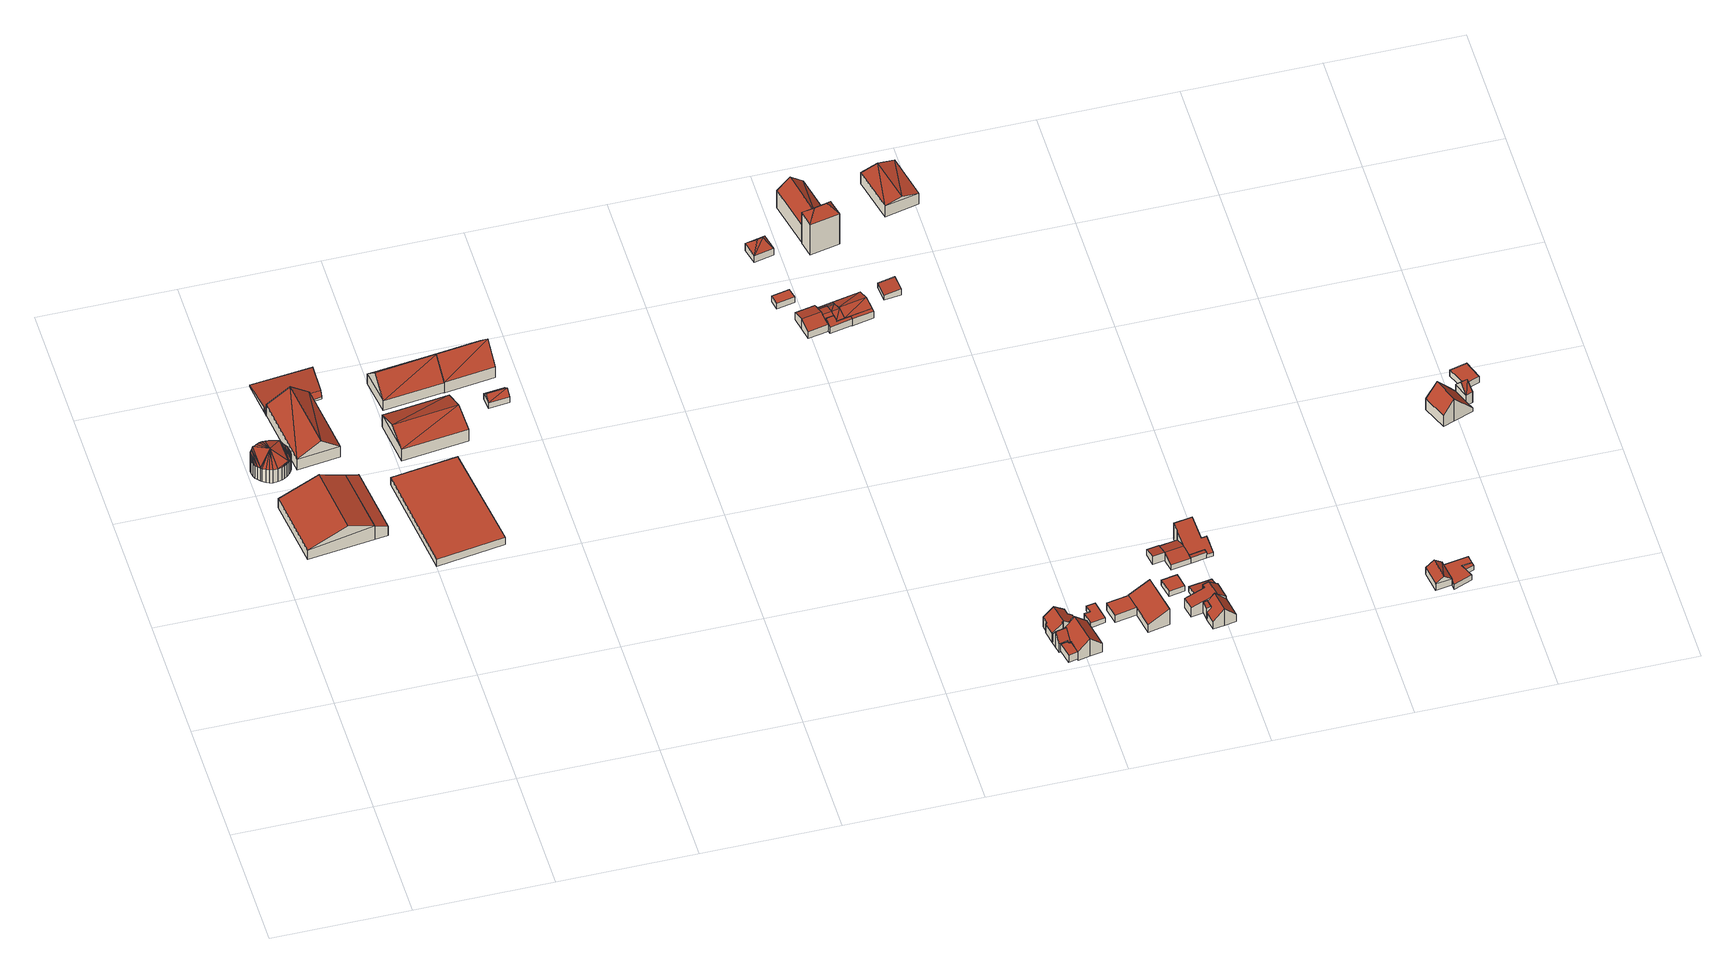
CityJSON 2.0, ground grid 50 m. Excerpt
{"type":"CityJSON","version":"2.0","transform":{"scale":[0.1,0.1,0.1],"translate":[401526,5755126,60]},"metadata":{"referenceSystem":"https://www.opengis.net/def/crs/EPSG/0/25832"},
"CityObjects":{
"building1":{"type":"Building","attributes":{"Gemeindeschluessel":"05515000","Geometrietyp2DReferenz":"3000","function":"51003_1201","roofType":"5000","measuredHeight":8.98},"geometry":[{"type":"Solid","lod":"2","boundaries":[[[[0,1,2,3]],[[4,5,1,0]],[[6,7,5,4]],[[8,9,7,6]],[[10,11,9,8]],[[12,13,11,10]],[[14,15,13,12]],[[16,17,15,14]],[[18,19,17,16]],[[20,21,19,18]],[[22,23,21,20]],[[24,25,23,22]],[[26,27,25,24]],[[28,29,27,26]],[[30,31,29,28]],[[32,33,31,30]],[[34,35,33,32]],[[36,37,35,34]],[[38,39,37,36]],[[40,41,39,38]],[[42,43,41,40]],[[44,45,43,42]],[[46,47,45,44]],[[48,49,47,46]],[[50,51,49,48]],[[52,53,51,50]],[[54,55,53,52]],[[56,57,55,54]],[[58,59,57,56]],[[60,61,59,58]],[[62,63,61,60]],[[64,65,63,62]],[[66,67,65,64]],[[68,69,67,66]],[[70,71,69,68]],[[3,2,71,70]],[[72,8,6]],[[72,6,4]],[[72,4,0]],[[72,0,3]],[[73,72,3]],[[73,3,70]],[[73,70,68]],[[73,68,66]],[[73,66,64]],[[64,74,73]],[[20,18,16]],[[22,20,16]],[[22,16,14]],[[24,22,14]],[[24,14,12]],[[26,24,12]],[[26,12,10]],[[75,26,10]],[[75,10,72]],[[72,73,75]],[[30,28,75]],[[32,30,75]],[[34,32,75]],[[34,75,73]],[[36,34,73]],[[38,36,73]],[[40,38,73]],[[42,40,73]],[[44,42,73]],[[73,76,44]],[[76,73,74]],[[76,74,62]],[[46,76,62]],[[46,62,60]],[[48,46,60]],[[48,60,58]],[[50,48,58]],[[50,58,56]],[[52,50,56]],[[56,54,52]],[[44,76,46]],[[26,75,28]],[[62,74,64]],[[8,72,10]],[[1,5,7,9,11,13,15,17,19,21,23,25,27,29,31,33,35,37,39,41,43,45,47,49,51,53,55,57,59,61,63,65,67,69,71,2]]]],"semantics":{"surfaces":[{"type":"WallSurface"},{"type":"RoofSurface"},{"type":"GroundSurface"}],"values":[[0,0,0,0,0,0,0,0,0,0,0,0,0,0,0,0,0,0,0,0,0,0,0,0,0,0,0,0,0,0,0,0,0,0,0,0,1,1,1,1,1,1,1,1,1,1,1,1,1,1,1,1,1,1,1,1,1,1,1,1,1,1,1,1,1,1,1,1,1,1,1,1,1,1,1,1,0,0,0,0,2]]}}]},
"building2":{"type":"Building","attributes":{"Gemeindeschluessel":"05515000","Geometrietyp2DReferenz":"3000","function":"31001_2700","roofType":"3100","measuredHeight":10.34},"geometry":[{"type":"Solid","lod":"2","boundaries":[[[[77,78,79,80]],[[81,82,78,77]],[[83,84,82,81]],[[80,79,84,83]],[[77,85,81]],[[83,86,80]],[[80,86,85,77]],[[81,85,86,83]],[[78,82,84,79]]]],"semantics":{"surfaces":[{"type":"WallSurface"},{"type":"RoofSurface"},{"type":"GroundSurface"}],"values":[[0,0,0,0,0,0,1,1,2]]}}]},
"building3":{"type":"Building","attributes":{"Gemeindeschluessel":"05515000","Geometrietyp2DReferenz":"3000","function":"51009_1610","roofType":"2100","measuredHeight":6.5},"geometry":[{"type":"Solid","lod":"2","boundaries":[[[[87,88,89,80]],[[90,91,88,87]],[[77,92,91,90]],[[80,89,92,77]],[[90,87,80,77]],[[88,91,92,89]]]],"semantics":{"surfaces":[{"type":"WallSurface"},{"type":"RoofSurface"},{"type":"GroundSurface"}],"values":[[0,0,0,0,1,2]]}}]},
"building4":{"type":"Building","attributes":{"Gemeindeschluessel":"05515000","Geometrietyp2DReferenz":"3000","function":"31001_2700","roofType":"3100","measuredHeight":10.29},"geometry":[{"type":"Solid","lod":"2","boundaries":[[[[93,94,95,96]],[[97,98,94,93]],[[99,100,98,97]],[[96,95,100,99]],[[93,101,97]],[[99,102,96]],[[101,93,96]],[[96,102,101]],[[97,101,102]],[[102,99,97]],[[94,98,100,95]]]],"semantics":{"surfaces":[{"type":"WallSurface"},{"type":"RoofSurface"},{"type":"GroundSurface"}],"values":[[0,0,0,0,0,0,1,1,1,1,2]]}}]},
"building5":{"type":"Building","attributes":{"Gemeindeschluessel":"05515000","Geometrietyp2DReferenz":"3000","function":"51003_1201","roofType":"3100","measuredHeight":2.62},"geometry":[{"type":"Solid","lod":"2","boundaries":[[[[103,104,105,106]],[[107,108,104,103]],[[109,110,108,107]],[[111,112,110,109]],[[113,114,112,111]],[[115,116,114,113]],[[106,105,116,115]],[[109,107,103,111]],[[106,115,113,111,103]],[[104,108,110,112,114,116,105]]]],"semantics":{"surfaces":[{"type":"WallSurface"},{"type":"RoofSurface"},{"type":"GroundSurface"}],"values":[[0,0,0,0,0,0,0,1,1,2]]}}]},
"building6":{"type":"Building","attributes":{"Gemeindeschluessel":"05515000","Geometrietyp2DReferenz":"3000","function":"51003_1201","roofType":"1000","measuredHeight":3.37},"geometry":[{"type":"Solid","lod":"2","boundaries":[[[[117,118,119,120]],[[121,122,118,117]],[[123,124,122,121]],[[120,119,124,123]],[[121,117,120,123]],[[118,122,124,119]]]],"semantics":{"surfaces":[{"type":"WallSurface"},{"type":"RoofSurface"},{"type":"GroundSurface"}],"values":[[0,0,0,0,1,2]]}}]},
"building7":{"type":"Building","attributes":{"Gemeindeschluessel":"05515000","Geometrietyp2DReferenz":"3000","function":"31001_2700","roofType":"3100","measuredHeight":9.2},"geometry":[{"type":"Solid","lod":"2","boundaries":[[[[125,126,127,128]],[[129,130,126,125]],[[131,132,130,129]],[[128,127,132,131]],[[125,133,129]],[[131,134,128]],[[134,133,125]],[[125,128,134]],[[131,129,133]],[[133,134,131]],[[126,130,132,127]]]],"semantics":{"surfaces":[{"type":"WallSurface"},{"type":"RoofSurface"},{"type":"GroundSurface"}],"values":[[0,0,0,0,0,0,1,1,1,1,2]]}}]},
"building8":{"type":"Building","attributes":{"Gemeindeschluessel":"05515000","Geometrietyp2DReferenz":"3000","function":"31001_2700","roofType":"3100","measuredHeight":11.94},"geometry":[{"type":"Solid","lod":"2","boundaries":[[[[135,136,137,138]],[[139,140,136,135]],[[141,142,140,139]],[[138,137,142,141]],[[135,143,139]],[[141,144,138]],[[144,143,135]],[[135,138,144]],[[143,144,141]],[[141,139,143]],[[136,140,142,137]]]],"semantics":{"surfaces":[{"type":"WallSurface"},{"type":"RoofSurface"},{"type":"GroundSurface"}],"values":[[0,0,0,0,0,0,1,1,1,1,2]]}}]},
"building9":{"type":"Building","attributes":{"Gemeindeschluessel":"05515000","Geometrietyp2DReferenz":"3000","function":"31001_1000","roofType":"3100","measuredHeight":12.14},"address":[{"country":"Germany","locality":"Münster","thoroughfareNumber":"17","thoroughfareName":"Altenroxeler Straße"}],"geometry":[{"type":"Solid","lod":"2","boundaries":[[[[145,146,147,148]],[[149,150,146,145]],[[151,152,150,149]],[[148,147,152,151]],[[145,153,149]],[[151,154,148]],[[154,153,145]],[[145,148,154]],[[153,154,151]],[[151,149,153]],[[146,150,152,147]]]],"semantics":{"surfaces":[{"type":"WallSurface"},{"type":"RoofSurface"},{"type":"GroundSurface"}],"values":[[0,0,0,0,0,0,1,1,1,1,2]]}}]},
"building10":{"type":"Building","attributes":{"Gemeindeschluessel":"05515000","Geometrietyp2DReferenz":"3000","function":"31001_2000","roofType":"3100","measuredHeight":4.75},"geometry":[{"type":"Solid","lod":"2","boundaries":[[[[155,156,157,158]],[[159,160,156,155]],[[161,162,160,159]],[[158,157,162,161]],[[155,163,159]],[[161,164,158]],[[164,163,155]],[[155,158,164]],[[161,159,163]],[[163,164,161]],[[156,160,162,157]]]],"semantics":{"surfaces":[{"type":"WallSurface"},{"type":"RoofSurface"},{"type":"GroundSurface"}],"values":[[0,0,0,0,0,0,1,1,1,1,2]]}}]},
"building11":{"type":"Building","attributes":{"Gemeindeschluessel":"05515000","Geometrietyp2DReferenz":"3000","function":"51009_1610","roofType":"1000","measuredHeight":3.35},"geometry":[{"type":"Solid","lod":"2","boundaries":[[[[165,166,167,168]],[[169,170,166,165]],[[171,172,170,169]],[[173,174,172,171]],[[175,176,174,173]],[[177,178,176,175]],[[179,180,178,177]],[[181,182,180,179]],[[183,184,182,181]],[[185,186,184,183]],[[187,188,186,185]],[[189,190,188,187]],[[191,192,190,189]],[[193,194,192,191]],[[195,196,194,193]],[[168,167,196,195]],[[193,191,189,187,185,183,181,179,177,175,173,171,169,165,168,195]],[[166,170,172,174,176,178,180,182,184,186,188,190,192,194,196,167]]]],"semantics":{"surfaces":[{"type":"WallSurface"},{"type":"RoofSurface"},{"type":"GroundSurface"}],"values":[[0,0,0,0,0,0,0,0,0,0,0,0,0,0,0,0,1,2]]}}]},
"building12":{"type":"Building","attributes":{"Gemeindeschluessel":"05515000","Geometrietyp2DReferenz":"3000","function":"31001_1000","roofType":"3100","measuredHeight":7.87},"address":[{"country":"Germany","locality":"Münster","thoroughfareNumber":"33a","thoroughfareName":"Vorholtweg"}],"geometry":[{"type":"Solid","lod":"2","boundaries":[[[[197,198,199,200]],[[201,202,198,197]],[[203,204,202,201]],[[205,206,204,203]],[[207,208,206,205]],[[209,210,208,207]],[[211,212,210,209]],[[213,214,212,211]],[[215,216,214,213]],[[217,218,216,215]],[[219,220,218,217]],[[221,222,220,219]],[[223,224,222,221]],[[200,199,224,223]],[[217,215,213,211,209,207,205,219]],[[203,201,197,200,223,221,219,205]],[[198,202,204,206,208,210,212,214,216,218,220,222,224,199]]]],"semantics":{"surfaces":[{"type":"WallSurface"},{"type":"RoofSurface"},{"type":"GroundSurface"}],"values":[[0,0,0,0,0,0,0,0,0,0,0,0,0,0,1,1,2]]}}]},
"building13":{"type":"Building","attributes":{"Gemeindeschluessel":"05515000","Geometrietyp2DReferenz":"3000","function":"31001_1000"},"address":[{"country":"Germany","locality":"Münster","thoroughfareNumber":"33","thoroughfareName":"Vorholtweg"}],"children":["building13-1","building13-2"]},
"building13-1":{"type":"BuildingPart","attributes":{"roofType":"3100","measuredHeight":8.29},"parents":["building13"],"geometry":[{"type":"Solid","lod":"2","boundaries":[[[[225,226,227,228,229]],[[230,231,232,233]],[[234,235,231,230]],[[236,237,235,234]],[[238,239,237,236]],[[240,241,239,238]],[[242,243,241,240]],[[244,245,243,242]],[[246,247,245,244]],[[229,228,247,246]],[[240,238,236,242]],[[234,230,233,248,249,225,229,246,244,242,236]],[[227,250,232,231,235,237,239,241,243,245,247,228]],[[226,225,249]],[[232,250,248,233]],[[250,227,226,249,248]]]],"semantics":{"surfaces":[{"type":"WallSurface"},{"type":"RoofSurface"},{"type":"GroundSurface"},{"type":"ClosureSurface"}],"values":[[0,0,0,0,0,0,0,0,0,0,1,1,2,0,3,3]]}}]},
"building13-2":{"type":"BuildingPart","attributes":{"roofType":"3100","measuredHeight":7.68},"parents":["building13"],"geometry":[{"type":"Solid","lod":"2","boundaries":[[[[251,252,253,254]],[[255,256,252,251]],[[257,258,256,255]],[[259,260,258,257]],[[261,262,260,259]],[[263,264,262,261]],[[265,266,264,263]],[[173,267,266,265]],[[268,269,267,173]],[[270,271,269,268]],[[272,273,271,270]],[[274,275,273,272]],[[276,277,275,274]],[[278,279,277,276]],[[233,232,279,278]],[[254,253,227,226]],[[233,278,276,280]],[[274,272,270,268,173,265,263,261,259,257,255,251,254,226,249,280,276]],[[252,256,258,260,262,264,266,267,269,271,273,275,277,279,232,250,227,253]],[[233,280,248]],[[232,233,248,250]],[[248,280,249]],[[227,250,248,249,226]]]],"semantics":{"surfaces":[{"type":"WallSurface"},{"type":"RoofSurface"},{"type":"GroundSurface"},{"type":"ClosureSurface"}],"values":[[0,0,0,0,0,0,0,0,0,0,0,0,0,0,0,0,1,1,2,0,3,0,3]]}}]},
"building14":{"type":"Building","attributes":{"Gemeindeschluessel":"05515000","Geometrietyp2DReferenz":"3000","function":"31001_2460","roofType":"1000","measuredHeight":2.56},"geometry":[{"type":"Solid","lod":"2","boundaries":[[[[281,282,283,284]],[[285,286,282,281]],[[287,288,286,285]],[[284,283,288,287]],[[285,281,284,287]],[[282,286,288,283]]]],"semantics":{"surfaces":[{"type":"WallSurface"},{"type":"RoofSurface"},{"type":"GroundSurface"}],"values":[[0,0,0,0,1,2]]}}]},
"building15":{"type":"Building","attributes":{"Gemeindeschluessel":"05515000","Geometrietyp2DReferenz":"3000","function":"31001_2460","roofType":"3200","measuredHeight":6.57},"geometry":[{"type":"Solid","lod":"2","boundaries":[[[[289,290,291,292]],[[293,294,290,289]],[[295,296,294,293]],[[292,291,296,295]],[[289,297,293]],[[295,298,292]],[[298,297,289]],[[289,292,298]],[[297,298,295]],[[295,293,297]],[[290,294,296,291]]]],"semantics":{"surfaces":[{"type":"WallSurface"},{"type":"RoofSurface"},{"type":"GroundSurface"}],"values":[[0,0,0,0,1,1,1,1,1,1,2]]}}]},
"building16":{"type":"Building","attributes":{"Gemeindeschluessel":"05515000","Geometrietyp2DReferenz":"3000","function":"51009_1610","roofType":"2100","measuredHeight":3.62},"geometry":[{"type":"Solid","lod":"2","boundaries":[[[[299,300,301,302]],[[303,304,300,299]],[[305,306,304,303]],[[302,301,306,305]],[[303,299,302,305]],[[300,304,306,301]]]],"semantics":{"surfaces":[{"type":"WallSurface"},{"type":"RoofSurface"},{"type":"GroundSurface"}],"values":[[0,0,0,0,1,2]]}}]},
"building17":{"type":"Building","attributes":{"Gemeindeschluessel":"05515000","Geometrietyp2DReferenz":"3000","function":"51009_1610","roofType":"2100","measuredHeight":4.12},"geometry":[{"type":"Solid","lod":"2","boundaries":[[[[307,308,309,310]],[[311,312,308,307]],[[313,314,312,311]],[[315,316,314,313]],[[317,318,316,315]],[[319,320,318,317]],[[310,309,320,319]],[[317,315,313,311,307,310,319]],[[308,312,314,316,318,320,309]]]],"semantics":{"surfaces":[{"type":"WallSurface"},{"type":"RoofSurface"},{"type":"GroundSurface"}],"values":[[0,0,0,0,0,0,0,1,2]]}}]},
"building18":{"type":"Building","attributes":{"Gemeindeschluessel":"05515000","Geometrietyp2DReferenz":"3000","function":"31001_1000"},"address":[{"country":"Germany","locality":"Münster","thoroughfareNumber":"211","thoroughfareName":"Dingbängerweg"}],"children":["building18-1","building18-2","building18-3","building18-4","building18-5"]},
"building18-1":{"type":"BuildingPart","attributes":{"roofType":"3100","measuredHeight":4.77},"parents":["building18"],"geometry":[{"type":"Solid","lod":"2","boundaries":[[[[321,322,323,324,325]],[[326,327,322,321]],[[328,329,330,331,332]],[[333,326,321,325,334,335]],[[328,332,336,337,335,334]],[[338,323,322,327,339,340,331,330]],[[329,328,334]],[[330,329,341,338]],[[329,334,341]],[[341,324,323,338]],[[324,341,334,325]],[[333,335,342]],[[327,326,333,342,339]],[[342,335,337]],[[331,340,336,332]],[[340,339,342,337,336]]]],"semantics":{"surfaces":[{"type":"WallSurface"},{"type":"RoofSurface"},{"type":"GroundSurface"},{"type":"ClosureSurface"}],"values":[[0,0,0,1,1,2,0,3,3,3,3,0,3,0,3,3]]}}]},
"building18-2":{"type":"BuildingPart","attributes":{"roofType":"2100","measuredHeight":3.67},"parents":["building18"],"geometry":[{"type":"Solid","lod":"2","boundaries":[[[[343,344,345,346,347]],[[319,348,344,343]],[[349,350,351,348,319]],[[319,343,347,349]],[[344,348,351,345]],[[350,349,347,346]],[[345,351,350,346]]]],"semantics":{"surfaces":[{"type":"WallSurface"},{"type":"RoofSurface"},{"type":"GroundSurface"},{"type":"ClosureSurface"}],"values":[[0,0,0,1,2,0,3]]}}]},
"building18-3":{"type":"BuildingPart","attributes":{"roofType":"3100","measuredHeight":4.79},"parents":["building18"],"geometry":[{"type":"Solid","lod":"2","boundaries":[[[[352,331,353,354]],[[332,331,352]],[[355,356,327,326,357]],[[358,359,356,355]],[[360,361,359,358]],[[362,363,361,360]],[[354,353,363,362]],[[355,357,333,342,337,364,358]],[[352,354,362,360,358,364]],[[331,340,339,327,356,359,361,363,353]],[[332,352,364,336]],[[331,332,336,340]],[[326,333,357]],[[336,364,337]],[[327,339,342,333,326]],[[339,340,336,337,342]]]],"semantics":{"surfaces":[{"type":"WallSurface"},{"type":"RoofSurface"},{"type":"GroundSurface"},{"type":"ClosureSurface"}],"values":[[0,0,0,0,0,0,0,1,1,2,0,3,0,0,3,3]]}}]},
"building18-4":{"type":"BuildingPart","attributes":{"roofType":"3100","measuredHeight":4.82},"parents":["building18"],"geometry":[{"type":"Solid","lod":"2","boundaries":[[[[324,323,365,366]],[[367,368,369,330,329]],[[366,365,370,371,372]],[[366,372,373]],[[374,366,373,375]],[[373,376,367,375]],[[329,334,375,367]],[[374,325,324,366]],[[323,338,330,369,370,365]],[[338,341,329,330]],[[323,324,341,338]],[[377,372,371]],[[370,369,368,371]],[[368,367,377,371]],[[374,375,334,325]],[[334,329,341]],[[325,334,341,324]],[[372,377,376,373]],[[377,367,376]]]],"semantics":{"surfaces":[{"type":"WallSurface"},{"type":"RoofSurface"},{"type":"GroundSurface"},{"type":"ClosureSurface"}],"values":[[0,0,0,1,1,1,1,0,2,3,3,0,3,3,0,3,3,0,3]]}}]},
"building18-5":{"type":"BuildingPart","attributes":{"roofType":"3100","measuredHeight":4.79},"parents":["building18"],"geometry":[{"type":"Solid","lod":"2","boundaries":[[[[346,345,378,379]],[[371,370,351,350]],[[380,381,369,368]],[[379,378,381,380]],[[382,379,383]],[[380,384,383,379]],[[371,350,346,382]],[[376,377,371,382,383]],[[367,384,380,368]],[[382,346,379]],[[345,351,370,369,381,378]],[[345,346,350,351]],[[370,371,368,369]],[[384,367,376,383]],[[367,368,371,377]],[[367,377,376]]]],"semantics":{"surfaces":[{"type":"WallSurface"},{"type":"RoofSurface"},{"type":"GroundSurface"},{"type":"ClosureSurface"}],"values":[[0,0,0,0,1,1,1,1,0,0,2,3,3,0,3,3]]}}]},
"building19":{"type":"Building","attributes":{"Gemeindeschluessel":"05515000","Geometrietyp2DReferenz":"3000","function":"31001_2460","roofType":"1000","measuredHeight":2.35},"geometry":[{"type":"Solid","lod":"2","boundaries":[[[[385,386,387,388]],[[389,390,386,385]],[[391,392,390,389]],[[393,394,392,391]],[[395,396,394,393]],[[388,387,396,395]],[[393,391,389,385,388,395]],[[386,390,392,394,396,387]]]],"semantics":{"surfaces":[{"type":"WallSurface"},{"type":"RoofSurface"},{"type":"GroundSurface"}],"values":[[0,0,0,0,0,0,1,2]]}}]},
"building20":{"type":"Building","attributes":{"Gemeindeschluessel":"05515000","Geometrietyp2DReferenz":"3000","function":"31001_1000"},"address":[{"country":"Germany","locality":"Münster","thoroughfareNumber":"35","thoroughfareName":"Vorholtweg"}],"children":["building20-1","building20-2"]},
"building20-1":{"type":"BuildingPart","attributes":{"roofType":"1000","measuredHeight":3.52},"parents":["building20"],"geometry":[{"type":"Solid","lod":"2","boundaries":[[[[397,398,399,400]],[[401,402,398,397]],[[403,404,402,401]],[[401,397,400,403]],[[398,402,404,399]],[[404,403,400,399]]]],"semantics":{"surfaces":[{"type":"WallSurface"},{"type":"RoofSurface"},{"type":"GroundSurface"},{"type":"ClosureSurface"}],"values":[[0,0,0,1,2,3]]}}]},
"building20-2":{"type":"BuildingPart","attributes":{"roofType":"2100","measuredHeight":7.64},"parents":["building20"],"geometry":[{"type":"Solid","lod":"2","boundaries":[[[[405,406,407,408]],[[409,400,399,406,405]],[[410,411,404,403,412]],[[408,407,411,410]],[[412,409,405,408,410]],[[406,399,404,411,407]],[[400,409,412,403]],[[404,399,400,403]]]],"semantics":{"surfaces":[{"type":"WallSurface"},{"type":"RoofSurface"},{"type":"GroundSurface"},{"type":"ClosureSurface"}],"values":[[0,0,0,0,1,2,0,3]]}}]},
"building21":{"type":"Building","attributes":{"Gemeindeschluessel":"05515000","Geometrietyp2DReferenz":"3000","function":"31001_2000","roofType":"5000","measuredHeight":18.06},"geometry":[{"type":"Solid","lod":"2","boundaries":[[[[413,414,415,416]],[[417,418,414,413]],[[419,420,421,418,417]],[[422,423,421,420,419]],[[416,415,423,422]],[[424,425,422,420]],[[413,426,427,428]],[[428,427,424,420,419,417]],[[426,416,425,424,427]],[[419,420,422]],[[422,425,416]],[[416,426,413]],[[413,428,417]],[[414,418,421,423,415]]]],"semantics":{"surfaces":[{"type":"WallSurface"},{"type":"RoofSurface"},{"type":"GroundSurface"}],"values":[[0,0,0,0,0,1,1,1,1,0,0,0,0,2]]}}]},
"building22":{"type":"Building","attributes":{"Gemeindeschluessel":"05515000","Geometrietyp2DReferenz":"3000","function":"31001_2000","roofType":"5000","measuredHeight":12.25},"geometry":[{"type":"Solid","lod":"2","boundaries":[[[[429,430,431,432]],[[433,434,430,429]],[[435,436,434,433]],[[432,431,436,435]],[[437,438,429,432]],[[437,435,433]],[[433,438,437]],[[429,438,433]],[[435,437,432]],[[430,434,436,431]]]],"semantics":{"surfaces":[{"type":"WallSurface"},{"type":"RoofSurface"},{"type":"GroundSurface"}],"values":[[0,0,0,0,1,1,1,0,0,2]]}}]},
"building23":{"type":"Building","attributes":{"Gemeindeschluessel":"05515000","Geometrietyp2DReferenz":"3000","function":"31001_2000","roofType":"2100","measuredHeight":2.94},"geometry":[{"type":"Solid","lod":"2","boundaries":[[[[439,440,441,442]],[[443,444,440,439]],[[445,446,444,443]],[[442,441,446,445]],[[443,439,442,445]],[[440,444,446,441]]]],"semantics":{"surfaces":[{"type":"WallSurface"},{"type":"RoofSurface"},{"type":"GroundSurface"}],"values":[[0,0,0,0,1,2]]}}]},
"building24":{"type":"Building","attributes":{"Gemeindeschluessel":"05515000","Geometrietyp2DReferenz":"3000","function":"31001_1310","roofType":"2100","measuredHeight":3.07},"geometry":[{"type":"Solid","lod":"2","boundaries":[[[[447,448,449,450]],[[451,452,448,447]],[[453,454,452,451]],[[450,449,454,453]],[[451,447,450,453]],[[448,452,454,449]]]],"semantics":{"surfaces":[{"type":"WallSurface"},{"type":"RoofSurface"},{"type":"GroundSurface"}],"values":[[0,0,0,0,1,2]]}}]},
"building25":{"type":"Building","attributes":{"Gemeindeschluessel":"05515000","Geometrietyp2DReferenz":"3000","function":"31001_2460","roofType":"1000","measuredHeight":2.49},"geometry":[{"type":"Solid","lod":"2","boundaries":[[[[455,456,457,458]],[[459,460,456,455]],[[461,462,460,459]],[[458,457,462,461]],[[459,455,458,461]],[[456,460,462,457]]]],"semantics":{"surfaces":[{"type":"WallSurface"},{"type":"RoofSurface"},{"type":"GroundSurface"}],"values":[[0,0,0,0,1,2]]}}]},
"building26":{"type":"Building","attributes":{"Gemeindeschluessel":"05515000","Geometrietyp2DReferenz":"3000","function":"51009_1610","roofType":"2100","measuredHeight":3.77},"geometry":[{"type":"Solid","lod":"2","boundaries":[[[[463,464,465,466]],[[467,468,464,463]],[[469,470,468,467]],[[466,465,470,469]],[[467,463,466,469]],[[464,468,470,465]]]],"semantics":{"surfaces":[{"type":"WallSurface"},{"type":"RoofSurface"},{"type":"GroundSurface"}],"values":[[0,0,0,0,1,2]]}}]},
"building27":{"type":"Building","attributes":{"Gemeindeschluessel":"05515000","Geometrietyp2DReferenz":"3000","function":"51009_1610","roofType":"2100","measuredHeight":5.33},"geometry":[{"type":"Solid","lod":"2","boundaries":[[[[471,472,473,474]],[[475,476,472,471]],[[477,478,476,475]],[[474,473,478,477]],[[475,471,474,477]],[[472,476,478,473]]]],"semantics":{"surfaces":[{"type":"WallSurface"},{"type":"RoofSurface"},{"type":"GroundSurface"}],"values":[[0,0,0,0,1,2]]}}]},
"building28":{"type":"Building","attributes":{"Gemeindeschluessel":"05515000","Geometrietyp2DReferenz":"3000","function":"31001_1000","roofType":"3100","measuredHeight":7},"address":[{"country":"Germany","locality":"Münster","thoroughfareNumber":"39","thoroughfareName":"Vorholtweg"}],"geometry":[{"type":"Solid","lod":"2","boundaries":[[[[479,480,481,482]],[[483,484,480,479]],[[485,486,484,483]],[[487,488,486,485]],[[489,490,488,487]],[[491,492,490,489]],[[493,494,492,491]],[[495,496,494,493]],[[497,498,496,495]],[[482,481,498,497]],[[491,489,487,485,483,479,482,493]],[[497,495,493,482]],[[480,484,486,488,490,492,494,496,498,481]]]],"semantics":{"surfaces":[{"type":"WallSurface"},{"type":"RoofSurface"},{"type":"GroundSurface"}],"values":[[0,0,0,0,0,0,0,0,0,0,1,1,2]]}}]},
"building29":{"type":"Building","attributes":{"Gemeindeschluessel":"05515000","Geometrietyp2DReferenz":"3000","function":"31001_1000","roofType":"3100","measuredHeight":7.99},"address":[{"country":"Germany","locality":"Münster","thoroughfareNumber":"37","thoroughfareName":"Vorholtweg"}],"geometry":[{"type":"Solid","lod":"2","boundaries":[[[[499,480,500,501]],[[502,503,480,499]],[[504,498,503,502]],[[505,506,498,504]],[[507,508,506,505]],[[509,510,508,507]],[[511,512,510,509]],[[501,500,512,511]],[[505,504,502,507]],[[499,501,511,509,507,502]],[[480,503,498,506,508,510,512,500]]]],"semantics":{"surfaces":[{"type":"WallSurface"},{"type":"RoofSurface"},{"type":"GroundSurface"}],"values":[[0,0,0,0,0,0,0,0,1,1,2]]}}]},
"building30":{"type":"Building","attributes":{"Gemeindeschluessel":"05515000","Geometrietyp2DReferenz":"3000","function":"51009_1611","roofType":"2100","measuredHeight":3.13},"geometry":[{"type":"Solid","lod":"2","boundaries":[[[[513,514,515,516]],[[517,518,514,513]],[[519,496,518,517]],[[520,492,496,519]],[[516,515,492,520]],[[519,517,513,516,520]],[[514,518,496,492,515]]]],"semantics":{"surfaces":[{"type":"WallSurface"},{"type":"RoofSurface"},{"type":"GroundSurface"}],"values":[[0,0,0,0,0,1,2]]}}]},
"building31":{"type":"Building","attributes":{"Gemeindeschluessel":"05515000","Geometrietyp2DReferenz":"3000","function":"31001_3080"},"address":[{"country":"Germany","locality":"Münster","thoroughfareNumber":"41","thoroughfareName":"Vorholtweg"}],"children":["building31-1","building31-2"]},
"building31-1":{"type":"BuildingPart","attributes":{"roofType":"3100","measuredHeight":3.9},"parents":["building31"],"geometry":[{"type":"Solid","lod":"2","boundaries":[[[[521,522,523,524]],[[525,526,527]],[[528,529,525,527]],[[530,531,529,528]],[[532,533,531,530]],[[534,464,533,532]],[[535,465,464,534]],[[524,523,465,535]],[[530,528,527,536,537,532]],[[521,524,535,534,532,537]],[[522,538,525,529,531,533,464,465,523]],[[522,521,537,538]],[[526,536,527]],[[525,538,537,536,526]]]],"semantics":{"surfaces":[{"type":"WallSurface"},{"type":"RoofSurface"},{"type":"GroundSurface"},{"type":"ClosureSurface"}],"values":[[0,0,0,0,0,0,0,0,1,1,2,3,0,3]]}}]},
"building31-2":{"type":"BuildingPart","attributes":{"roofType":"2100","measuredHeight":7.92},"parents":["building31"],"geometry":[{"type":"Solid","lod":"2","boundaries":[[[[539,540,541,542]],[[543,544,540,539]],[[526,525,544,543]],[[545,523,522,521,546]],[[547,548,523,545]],[[549,550,548,547]],[[551,552,550,549]],[[553,554,552,551]],[[542,541,554,553]],[[551,549,547,545,546,536,526,543,539,542,553]],[[540,544,525,538,522,523,548,550,552,554,541]],[[537,536,546,521]],[[522,538,537,521]],[[525,526,536,537,538]]]],"semantics":{"surfaces":[{"type":"WallSurface"},{"type":"RoofSurface"},{"type":"GroundSurface"},{"type":"ClosureSurface"}],"values":[[0,0,0,0,0,0,0,0,0,1,2,0,3,3]]}}]},
"building32":{"type":"Building","attributes":{"Gemeindeschluessel":"05515000","Geometrietyp2DReferenz":"3000","function":"51009_1610","roofType":"2100","measuredHeight":2.57},"geometry":[{"type":"Solid","lod":"2","boundaries":[[[[526,525,529,555]],[[543,544,525,526]],[[556,540,544,543]],[[555,529,540,556]],[[543,526,555,556]],[[525,544,540,529]]]],"semantics":{"surfaces":[{"type":"WallSurface"},{"type":"RoofSurface"},{"type":"GroundSurface"}],"values":[[0,0,0,0,1,2]]}}]},
"building33":{"type":"Building","attributes":{"Gemeindeschluessel":"05515000","Geometrietyp2DReferenz":"3000","function":"31001_2700","roofType":"3100","measuredHeight":6.85},"geometry":[{"type":"Solid","lod":"2","boundaries":[[[[557,558,559,560]],[[561,562,558,557]],[[563,564,562,561]],[[560,559,564,563]],[[557,565,561]],[[563,566,560]],[[565,557,560]],[[560,566,565]],[[561,565,566]],[[566,563,561]],[[558,562,564,559]]]],"semantics":{"surfaces":[{"type":"WallSurface"},{"type":"RoofSurface"},{"type":"GroundSurface"}],"values":[[0,0,0,0,0,0,1,1,1,1,2]]}}]},
"building34":{"type":"Building","attributes":{"Gemeindeschluessel":"05515000","Geometrietyp2DReferenz":"3000","function":"31001_2460","roofType":"5000","measuredHeight":5.33},"geometry":[{"type":"Solid","lod":"2","boundaries":[[[[567,568,569,570]],[[571,572,568,567]],[[573,574,572,571]],[[575,576,574,573]],[[570,569,576,575]],[[567,570,577,578]],[[575,573,571,577]],[[578,577,571]],[[578,571,567]],[[577,570,575]],[[568,572,574,576,569]]]],"semantics":{"surfaces":[{"type":"WallSurface"},{"type":"RoofSurface"},{"type":"GroundSurface"}],"values":[[0,0,0,0,0,1,1,1,0,0,2]]}}]},
"building35":{"type":"Building","attributes":{"Gemeindeschluessel":"05515000","Geometrietyp2DReferenz":"3000","function":"31001_2460","roofType":"1000","measuredHeight":2.5},"geometry":[{"type":"Solid","lod":"2","boundaries":[[[[579,580,581,582]],[[583,584,580,579]],[[585,586,584,583]],[[587,588,586,585]],[[589,590,588,587]],[[591,592,590,589]],[[593,594,592,591]],[[582,581,594,593]],[[591,589,587,585,583,579,582,593]],[[580,584,586,588,590,592,594,581]]]],"semantics":{"surfaces":[{"type":"WallSurface"},{"type":"RoofSurface"},{"type":"GroundSurface"}],"values":[[0,0,0,0,0,0,0,0,1,2]]}}]},
"building36":{"type":"Building","attributes":{"Gemeindeschluessel":"05515000","Geometrietyp2DReferenz":"3000","function":"51009_1610","roofType":"1000","measuredHeight":2.32},"geometry":[{"type":"Solid","lod":"2","boundaries":[[[[595,596,597,598]],[[599,600,596,595]],[[601,602,600,599]],[[598,597,602,601]],[[599,595,598,601]],[[596,600,602,597]]]],"semantics":{"surfaces":[{"type":"WallSurface"},{"type":"RoofSurface"},{"type":"GroundSurface"}],"values":[[0,0,0,0,1,2]]}}]},
"building37":{"type":"Building","attributes":{"Gemeindeschluessel":"05515000","Geometrietyp2DReferenz":"3000","function":"31001_1000"},"address":[{"country":"Germany","locality":"Münster","thoroughfareNumber":"190","thoroughfareName":"Dingbängerweg"}],"children":["building37-1","building37-2"]},
"building37-1":{"type":"BuildingPart","attributes":{"roofType":"3100","measuredHeight":8.55},"parents":["building37"],"geometry":[{"type":"Solid","lod":"2","boundaries":[[[[603,604,605,606,607]],[[608,609,604,603]],[[610,611,612,609,608]],[[603,613,608]],[[610,614,607]],[[614,613,603]],[[603,607,614]],[[613,614,610]],[[610,608,613]],[[604,609,612,605]],[[611,610,607,606]],[[605,612,611,606]]]],"semantics":{"surfaces":[{"type":"WallSurface"},{"type":"RoofSurface"},{"type":"GroundSurface"},{"type":"ClosureSurface"}],"values":[[0,0,0,0,0,1,1,1,1,2,0,3]]}}]},
"building37-2":{"type":"BuildingPart","attributes":{"roofType":"3100","measuredHeight":10.82},"parents":["building37"],"geometry":[{"type":"Solid","lod":"2","boundaries":[[[[615,616,612,611]],[[617,618,616,615]],[[619,620,618,617]],[[621,622,620,619]],[[623,624,622,621]],[[625,626,624,623]],[[627,628,626,625]],[[606,605,628,627]],[[621,619,617,623]],[[615,611,606,627,625,623,617]],[[612,616,618,620,622,624,626,628,605]],[[605,606,611,612]]]],"semantics":{"surfaces":[{"type":"WallSurface"},{"type":"RoofSurface"},{"type":"GroundSurface"},{"type":"ClosureSurface"}],"values":[[0,0,0,0,0,0,0,0,1,1,2,3]]}}]},
"building38":{"type":"Building","attributes":{"Gemeindeschluessel":"05515000","Geometrietyp2DReferenz":"3000","function":"31001_2460","roofType":"1000","measuredHeight":2.85},"geometry":[{"type":"Solid","lod":"2","boundaries":[[[[629,630,631,632]],[[633,634,630,629]],[[635,636,634,633]],[[632,631,636,635]],[[633,629,632,635]],[[630,634,636,631]]]],"semantics":{"surfaces":[{"type":"WallSurface"},{"type":"RoofSurface"},{"type":"GroundSurface"}],"values":[[0,0,0,0,1,2]]}}]}
},
"vertices":[
[87,1656,99],[87,1656,37],[75,1657,37],[75,1657,99],[99,1653,99],[99,1653,37],[111,1647,99],[111,1647,37],[120,1640,99],[120,1640,37],[127,1633,99],[127,1633,37],[134,1622,99],[134,1622,37],[139,1612,99],[139,1612,37],[142,1601,99],[142,1601,37],[143,1589,99],[143,1589,37],[143,1574,99],[143,1574,37],[140,1564,99],[140,1564,37],[135,1554,99],[135,1554,37],[128,1544,99],[128,1544,37],[118,1535,99],[118,1535,37],[108,1527,99],[108,1527,37],[97,1523,99],[97,1523,37],[82,1520,99],[82,1520,37],[65,1519,99],[65,1519,37],[53,1522,99],[53,1522,37],[42,1527,99],[42,1527,37],[31,1534,99],[31,1534,37],[26,1538,99],[26,1538,37],[18,1547,99],[18,1547,37],[12,1554,99],[12,1554,37],[8,1566,99],[8,1566,37],[5,1580,99],[5,1580,37],[5,1591,99],[5,1591,37],[7,1601,99],[7,1601,37],[10,1612,99],[10,1612,37],[13,1620,99],[13,1620,37],[20,1631,99],[20,1631,37],[30,1642,99],[30,1642,37],[41,1650,99],[41,1650,37],[54,1655,99],[54,1655,37],[64,1657,99],[64,1657,37],[121,1639,107],[74,1593,126],[25,1636,107],[125,1542,103],[26,1539,103],
[324,1170,106],[324,1170,42],[292,1427,42],[292,1427,106],[81,1140,86],[81,1140,42],[49,1398,86],[49,1398,42],[228,1158,145],[197,1416,145],
[341,1434,86],[341,1434,41],[292,1427,41],[372,1176,86],[372,1176,41],[324,1170,41],
[316,1582,81],[316,1582,31],[283,1855,31],[283,1855,81],[160,1562,81],[160,1562,31],[127,1836,81],[127,1836,31],[247,1574,134],[214,1847,134],
[125,1855,52],[125,1855,26],[127,1836,26],[127,1836,34],[110,1982,35],[110,1982,26],[335,2005,36],[335,2005,26],[329,1878,52],[329,1878,26],[328,1862,37],[328,1862,26],[283,1855,35],[283,1855,26],
[686,1437,76],[686,1437,42],[443,1403,42],[443,1403,76],[742,1031,76],[742,1031,42],[492,993,76],[492,993,42],
[730,1704,95],[730,1704,38],[488,1674,38],[488,1674,95],[751,1532,95],[751,1532,38],[509,1502,95],[509,1502,38],[740,1618,130],[499,1588,130],
[511,1747,83],[511,1747,36],[731,1774,36],[731,1774,83],[493,1882,83],[493,1882,36],[714,1909,83],[714,1909,36],[502,1814,155],[722,1842,155],
[900,1932,84],[900,1932,34],[714,1909,34],[714,1909,84],[917,1799,84],[917,1799,34],[731,1774,84],[731,1774,34],[909,1865,156],[722,1842,156],
[927,1717,64],[927,1717,38],[851,1708,38],[851,1708,64],[932,1670,64],[932,1670,38],[856,1662,64],[856,1662,38],[930,1693,85],[854,1685,85],
[2416,62,72],[2416,62,38],[2428,4,38],[2428,4,72],[2443,68,72],[2443,68,38],[2443,67,72],[2443,67,38],[2443,65,72],[2443,65,38],[2444,64,72],[2444,64,38],[2444,63,72],[2444,63,38],[2445,62,72],[2445,62,38],[2446,61,72],[2446,61,38],[2447,61,72],[2447,61,38],[2448,60,72],[2448,60,38],[2449,60,72],[2449,60,38],[2450,60,72],[2450,60,38],[2452,60,72],[2452,60,38],[2453,61,72],[2453,61,38],[2463,11,72],[2463,11,38],
[2391,159,80],[2391,159,37],[2401,110,37],[2401,110,80],[2395,160,84],[2395,160,37],[2390,189,84],[2390,189,37],[2429,197,116],[2429,197,37],[2468,205,84],[2468,205,37],[2472,182,84],[2472,182,37],[2491,186,69],[2491,186,37],[2497,158,69],[2497,158,37],[2478,154,84],[2478,154,37],[2483,131,84],[2483,131,37],[2444,123,116],[2444,123,37],[2439,123,112],[2439,123,37],[2440,118,112],[2440,118,37],
[2452,60,76],[2452,60,63],[2452,60,35],[2453,61,35],[2453,61,76],[2439,123,76],[2439,123,35],[2440,118,35],[2440,118,76],[2483,132,117],[2483,132,35],[2484,132,118],[2484,132,35],[2529,141,76],[2529,141,35],[2552,25,76],[2552,25,35],[2508,16,118],[2508,16,35],[2463,7,76],[2463,7,35],[2463,11,76],[2463,11,35],[2445,94,76],[2450,69,76],[2445,94,35],
[2449,60,63],[2449,60,35],[2450,60,35],[2450,60,63],[2448,60,64],[2448,60,35],[2447,61,65],[2447,61,35],[2446,61,66],[2446,61,35],[2445,62,68],[2445,62,35],[2444,63,69],[2444,63,35],[2444,64,71],[2444,64,35],[2443,65,35],[2443,67,74],[2443,67,35],[2443,68,76],[2443,68,35],[2416,62,76],[2416,62,35],[2411,61,76],[2411,61,35],[2406,86,112],[2406,86,35],[2401,110,76],[2401,110,35],[2445,94,112],
[1907,1892,64],[1907,1892,38],[1915,1853,38],[1915,1853,64],[1973,1906,64],[1973,1906,38],[1981,1866,64],[1981,1866,38],
[1960,2171,61],[1960,2171,29],[1886,2153,29],[1886,2153,61],[1974,2107,61],[1974,2107,29],[1901,2090,61],[1901,2090,29],[1942,2133,95],[1921,2128,95],
[2036,1787,75],[2036,1787,43],[2038,1775,43],[2038,1775,79],[2096,1799,75],[2096,1799,43],[2098,1788,79],[2098,1788,43],
[2053,1703,79],[2053,1703,44],[2056,1689,44],[2056,1689,75],[2052,1724,85],[2052,1724,44],[2080,1730,85],[2080,1730,44],[2085,1708,79],[2085,1708,44],[2136,1718,79],[2136,1718,44],[2138,1706,75],[2138,1706,44],
[2052,1724,82],[2052,1724,42],[2080,1730,42],[2080,1730,78],[2080,1730,82],[2053,1703,73],[2053,1703,42],[2070,1782,82],[2070,1782,78],[2070,1782,42],[2038,1775,42],[2038,1775,82],[2050,1718,79],[2077,1746,89],[2045,1740,89],[2043,1752,87],[2044,1747,88],[2077,1746,42],[2045,1740,42],[2043,1752,42],[2077,1746,78],[2045,1740,86],
[2218,1722,75],[2218,1722,42],[2215,1734,42],[2215,1734,77],[2215,1734,78],[2138,1706,42],[2136,1718,78],[2136,1718,77],[2136,1718,42],
[2038,1775,83],[2036,1787,42],[2036,1787,80],[1980,1688,75],[1980,1688,42],[2053,1703,75],[1970,1737,90],[1970,1737,42],[1960,1786,75],[1960,1786,42],[2033,1801,75],[2033,1801,42],[2043,1752,90],
[2085,1708,42],[2085,1708,78],[2098,1788,78],[2098,1788,77],[2098,1788,42],[2113,1713,42],[2113,1713,77],[2113,1713,78],[2106,1750,90],[2080,1730,86],[2077,1745,90],[2105,1754,89],[2112,1718,78],
[2197,1820,42],[2197,1820,77],[2096,1799,77],[2096,1799,42],[2206,1777,90],[2104,1756,90],[2098,1788,80],
[2543,141,60],[2543,141,37],[2597,151,37],[2597,151,60],[2534,189,60],[2534,189,37],[2556,193,60],[2556,193,37],[2550,222,60],[2550,222,37],[2582,228,60],[2582,228,37],
[2629,141,74],[2629,141,39],[2708,157,39],[2708,157,74],[2617,205,74],[2617,205,39],[2696,220,74],[2696,220,39],
[2724,68,75],[2724,68,39],[2803,83,39],[2803,83,115],[2708,157,75],[2775,234,115],[2775,234,39],[2696,220,75],
[2187,2158,177],[2187,2158,30],[2080,2136,30],[2080,2136,177],[2200,2096,177],[2200,2096,30],[2092,2073,177],[2092,2073,176],[2092,2073,30],[2079,2135,177],[2079,2135,30],[2116,2111,211],[2079,2135,178],[2187,2158,178],[2164,2122,211],[2200,2096,176],
[2042,2318,110],[2042,2318,28],[2080,2136,28],[2080,2136,110],[2140,2339,110],[2140,2339,28],[2178,2156,110],[2178,2156,28],[2129,2146,151],[2091,2329,151],
[2192,2216,35],[2192,2216,31],[2188,2236,31],[2188,2236,60],[2172,2212,35],[2172,2212,31],[2168,2232,60],[2168,2232,31],
[2276,1800,58],[2276,1800,36],[2337,1806,36],[2337,1806,66],[2270,1861,58],[2270,1861,36],[2331,1867,66],[2331,1867,36],
[2883,281,62],[2883,281,37],[2825,270,37],[2825,270,62],[2894,223,62],[2894,223,37],[2836,212,62],[2836,212,37],
[2867,379,75],[2867,379,37],[2859,426,37],[2859,426,64],[2822,372,75],[2822,372,37],[2814,419,64],[2814,419,37],
[2931,75,92],[2931,75,40],[2946,78,40],[2946,78,93],[2926,107,92],[2926,107,40],[2941,109,93],[2941,109,40],
[2941,109,98],[2941,109,38],[2977,115,38],[2977,115,108],[2926,107,94],[2926,107,38],[2882,99,82],[2882,99,38],[2873,149,82],[2873,149,38],[2947,162,102],[2947,162,38],[2944,176,102],[2944,176,38],[2966,179,108],[2966,179,38],[2999,185,82],[2999,185,38],[3010,121,82],[3010,121,38],
[2941,109,89],[2946,78,38],[2946,78,89],[2968,114,118],[2968,114,38],[3010,121,72],[3024,39,72],[3024,39,38],[2982,32,118],[2982,32,38],[2940,25,74],[2940,25,38],[2931,75,74],[2931,75,38],
[2906,217,61],[2906,217,38],[2915,171,38],[2915,171,69],[2991,231,61],[2991,231,38],[2999,185,69],[2944,176,69],
[2927,438,61],[2927,438,37],[2926,438,37],[2926,438,61],[2944,358,37],[2944,358,62],[2944,358,66],[2947,342,61],[2947,342,37],[2876,329,61],[2876,329,37],[2867,378,76],[2867,378,37],[2867,379,76],[2859,426,61],[2939,379,73],[2937,390,76],[2937,390,37],
[3006,352,53],[3006,352,37],[3030,356,37],[3030,356,53],[3003,369,62],[3003,369,37],[2926,438,103],[2927,438,103],[2921,465,116],[2921,465,37],[2989,477,116],[2989,477,37],[3001,407,81],[3001,407,37],[3021,410,81],[3021,410,37],
[2947,342,63],[3006,352,63],
[2508,2210,78],[2508,2210,26],[2471,2382,26],[2471,2382,78],[2383,2182,78],[2383,2182,26],[2345,2354,78],[2345,2354,26],[2446,2196,94],[2408,2368,94],
[3700,95,58],[3700,95,28],[3712,12,28],[3712,12,58],[3760,105,58],[3760,105,28],[3761,99,58],[3761,99,28],[3772,21,58],[3772,21,28],[3744,17,81],[3731,100,81],
[3775,2,50],[3775,2,25],[3843,29,25],[3843,29,50],[3772,21,50],[3772,21,25],[3761,99,50],[3761,99,25],[3854,115,50],[3854,115,25],[3859,85,50],[3859,85,25],[3822,79,50],[3822,79,25],[3831,59,50],[3831,59,25],
[3831,59,49],[3831,59,26],[3862,70,26],[3862,70,49],[3822,79,49],[3822,79,26],[3859,85,49],[3859,85,26],
[4046,900,59],[4046,900,9],[4023,891,9],[4023,891,26],[4023,891,59],[4068,842,59],[4068,842,9],[4044,833,59],[4044,833,27],[4044,833,9],[4057,871,95],[4034,862,95],
[4057,800,27],[4057,800,9],[3986,774,117],[3986,774,9],[3944,758,62],[3944,758,9],[3908,852,62],[3908,852,9],[3951,868,117],[3951,868,9],[3991,883,65],[3991,883,9],[3993,880,65],[3993,880,9],
[4058,905,37],[4058,905,8],[4114,926,8],[4114,926,37],[4027,981,37],[4027,981,8],[4090,997,37],[4090,997,8]
]}
